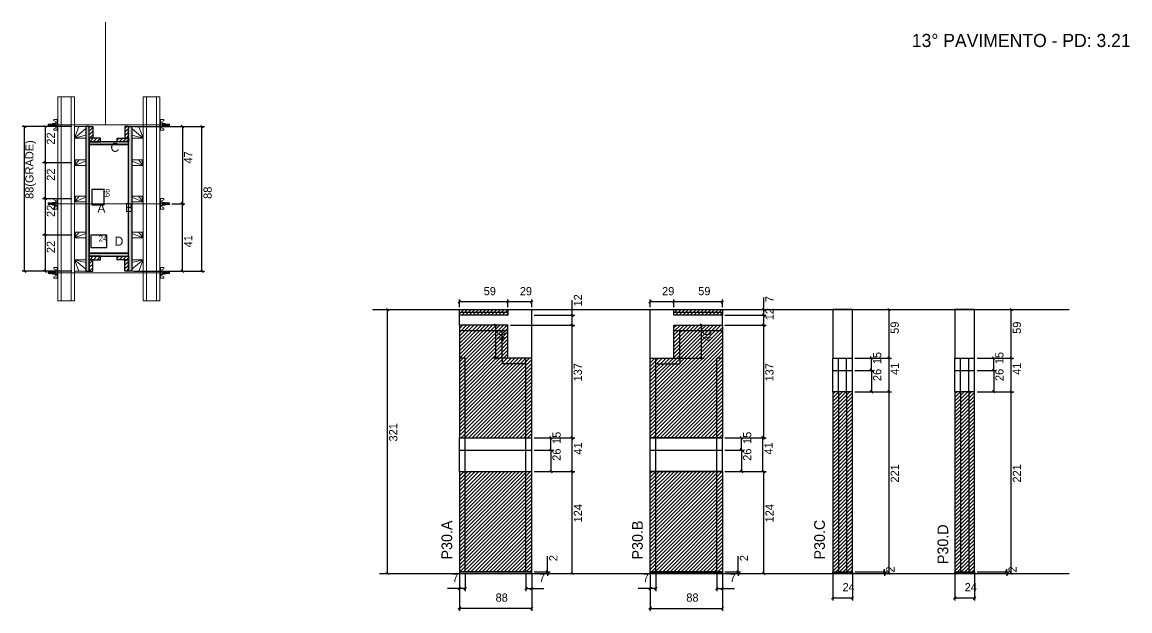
# Model space of a CAD drawing. Header units: metres. Extents: x 6083 to 7432, y 2954 to 3670.
import ezdxf

# ---------------------------------------------------------------- set-up
doc = ezdxf.new("R2010")
doc.units = ezdxf.units.M
for name, color, linetype in [('CHAPA', 7, 'Continuous'), ('COTA', 7, 'Continuous'), ('Hachura', 7, 'Continuous'), ('Madeira', 7, 'Continuous'), ('NIVEL 2° PAV.', 7, 'Continuous'), ('NOMENCLATURA', 7, 'Continuous'), ('Nível', 7, 'Continuous'), ('Painéis', 7, 'Continuous'), ('Perfil Metálico', 7, 'Continuous'), ('SARR_2.2x7', 7, 'Continuous'), ('SARRAFO', 7, 'Continuous'), ('Texto Seção', 7, 'Continuous'), ('TEXTO_GERAL', 7, 'Continuous')]:
    doc.layers.add(name, color=color, linetype=linetype)

msp = doc.modelspace()

# ---------------------------------------------------------------- hatches: boundary and pattern name
at = {"layer": 'COTA'}
h = msp.add_hatch(dxfattribs=at)
h.set_pattern_fill('AR-CONC')
h.paths.add_polyline_path([(7069.8, 3261.2), (7093.8, 3261.2), (7093.8, 3320.2), (7069.8, 3320.2), (7069.8, 3261.2)])
h = msp.add_hatch(dxfattribs=at)
h.set_pattern_fill('AR-CONC')
h.paths.add_polyline_path([(7218.6, 3261.2), (7242.6, 3261.2), (7242.6, 3320.2), (7218.6, 3320.2), (7218.6, 3261.2)])
at = {"layer": 'Hachura'}
h = msp.add_hatch(color=7, dxfattribs=at)
h.dxf.hatch_style = 1
h.paths.add_polyline_path([(6164.1, 3542.9), (6160.1, 3542.9), (6160.1, 3366.9), (6164.1, 3366.9), (6164.1, 3542.9)])
h = msp.add_hatch(dxfattribs=at)
h.set_pattern_fill('ANSI31')
h.paths.add_polyline_path([(6164.1, 3528.9), (6168.5, 3528.9), (6168.5, 3542.9), (6164.1, 3542.9), (6164.1, 3528.9)])
h = msp.add_hatch(dxfattribs=at)
h.set_pattern_fill('ANSI31')
h.paths.add_polyline_path([(6212.1, 3528.9), (6207.7, 3528.9), (6207.7, 3542.9), (6212.1, 3542.9), (6212.1, 3528.9)])
h = msp.add_hatch(color=7, dxfattribs=at)
h.dxf.hatch_style = 1
h.paths.add_polyline_path([(6212.1, 3542.9), (6216.1, 3542.9), (6216.1, 3366.9), (6212.1, 3366.9), (6212.1, 3542.9)])
h = msp.add_hatch(dxfattribs=at)
h.set_pattern_fill('ANSI31')
h.paths.add_polyline_path([(6164.1, 3524.5), (6164.1, 3528.9), (6178.1, 3528.9), (6178.1, 3524.5), (6164.1, 3524.5)])
h = msp.add_hatch(color=7, dxfattribs=at)
h.dxf.hatch_style = 1
h.paths.add_polyline_path([(6212.1, 3520.9), (6212.1, 3524.5), (6164.1, 3524.5), (6164.1, 3520.9), (6212.1, 3520.9)])
h = msp.add_hatch(color=7, dxfattribs=at)
h.dxf.hatch_style = 1
h.paths.add_polyline_path([(6212.1, 3520.9), (6212.1, 3524.5), (6164.1, 3524.5), (6164.1, 3520.9), (6212.1, 3520.9)])
h = msp.add_hatch(dxfattribs=at)
h.set_pattern_fill('ANSI31')
h.paths.add_polyline_path([(6212.1, 3524.5), (6212.1, 3528.9), (6198.1, 3528.9), (6198.1, 3524.5), (6212.1, 3524.5)])
h = msp.add_hatch(color=7, dxfattribs=at)
h.dxf.hatch_style = 1
h.paths.add_polyline_path([(6212.1, 3385.3), (6212.1, 3388.9), (6164.1, 3388.9), (6164.1, 3385.3), (6212.1, 3385.3)])
h = msp.add_hatch(color=7, dxfattribs=at)
h.dxf.hatch_style = 1
h.paths.add_polyline_path([(6212.1, 3385.3), (6212.1, 3388.9), (6164.1, 3388.9), (6164.1, 3385.3), (6212.1, 3385.3)])
h = msp.add_hatch(dxfattribs=at)
h.set_pattern_fill('ANSI31')
h.paths.add_polyline_path([(6164.1, 3380.9), (6164.1, 3385.3), (6178.1, 3385.3), (6178.1, 3380.9), (6164.1, 3380.9)])
h = msp.add_hatch(dxfattribs=at)
h.set_pattern_fill('ANSI31')
h.paths.add_polyline_path([(6164.1, 3380.9), (6168.5, 3380.9), (6168.5, 3366.9), (6164.1, 3366.9), (6164.1, 3380.9)])
h = msp.add_hatch(dxfattribs=at)
h.set_pattern_fill('ANSI31')
h.paths.add_polyline_path([(6212.1, 3380.9), (6212.1, 3385.3), (6198.1, 3385.3), (6198.1, 3380.9), (6212.1, 3380.9)])
h = msp.add_hatch(dxfattribs=at)
h.set_pattern_fill('ANSI31')
h.paths.add_polyline_path([(6212.1, 3380.9), (6207.7, 3380.9), (6207.7, 3366.9), (6212.1, 3366.9), (6212.1, 3380.9)])
h = msp.add_hatch(dxfattribs=at)
h.set_pattern_fill('ANSI31')
h.paths.add_polyline_path([(6703.2, 3123.2), (6615.2, 3123.2), (6615.2, 3001.2), (6703.2, 3001.2), (6703.2, 3123.2)])
h.paths.add_polyline_path([(6674.2, 3313.2), (6674.2, 3320.2), (6615.2, 3320.2), (6615.2, 3313.2), (6674.2, 3313.2)])
h.paths.add_polyline_path([(6703.2, 3261.2), (6674.2, 3261.2), (6674.2, 3301.2), (6615.2, 3301.2), (6615.2, 3261.2), (6615.2, 3261.2), (6615.2, 3164.2), (6703.2, 3164.2), (6703.2, 3261.2)])
h = msp.add_hatch(dxfattribs=at)
h.set_pattern_fill('ANSI31')
h.paths.add_polyline_path([(6847.5, 3123.2), (6935.5, 3123.2), (6935.5, 3001.2), (6847.5, 3001.2), (6847.5, 3123.2)])
h.paths.add_polyline_path([(6876.5, 3313.2), (6876.5, 3320.2), (6935.5, 3320.2), (6935.5, 3313.2), (6876.5, 3313.2)])
h.paths.add_polyline_path([(6847.5, 3261.2), (6876.5, 3261.2), (6876.5, 3301.2), (6935.5, 3301.2), (6935.5, 3261.2), (6935.5, 3261.2), (6935.5, 3164.2), (6847.5, 3164.2), (6847.5, 3261.2)])
h = msp.add_hatch(dxfattribs=at)
h.set_pattern_fill('ANSI31')
h.paths.add_polyline_path([(7093.8, 3220.2), (7069.8, 3220.2), (7069.8, 3001.2), (7093.8, 3001.2), (7093.8, 3220.2)])
h = msp.add_hatch(dxfattribs=at)
h.set_pattern_fill('ANSI31')
h.paths.add_polyline_path([(7242.6, 3220.2), (7218.6, 3220.2), (7218.6, 3001.2), (7242.6, 3001.2), (7242.6, 3220.2)])

# ---------------------------------------------------------------- linework, layer by layer
at = {"layer": 'CHAPA', "color": 1, "lineweight": 25}
for points in [[(6164.1, 3542.9), (6160.1, 3542.9), (6160.1, 3366.9), (6164.1, 3366.9)], [(6164.1, 3542.9), (6160.1, 3542.9), (6160.1, 3366.9), (6164.1, 3366.9)], [(6212.1, 3542.9), (6216.1, 3542.9), (6216.1, 3366.9), (6212.1, 3366.9)], [(6212.1, 3542.9), (6216.1, 3542.9), (6216.1, 3366.9), (6212.1, 3366.9)], [(6212.1, 3520.9), (6212.1, 3524.5), (6164.1, 3524.5), (6164.1, 3520.9)], [(6212.1, 3520.9), (6212.1, 3524.5), (6164.1, 3524.5), (6164.1, 3520.9)], [(6212.1, 3385.3), (6212.1, 3388.9), (6164.1, 3388.9), (6164.1, 3385.3)], [(6212.1, 3385.3), (6212.1, 3388.9), (6164.1, 3388.9), (6164.1, 3385.3)]]:
    msp.add_lwpolyline(points, close=True, dxfattribs=at)
at = {"layer": 'COTA', "color": 241, "lineweight": 25}
for p, q in [((6143.1, 3542.9), (6082.5, 3542.9)), ((6085.5, 3366.9), (6085.5, 3542.9)), ((6143.1, 3542.9), (6107.4, 3542.9)), ((6110.4, 3542.9), (6110.4, 3498.9)), ((6219.1, 3542.9), (6304.5, 3542.9)), ((6253.1, 3542.9), (6280.8, 3542.9)), ((6277.8, 3542.9), (6277.8, 3449)), ((6301.5, 3366.9), (6301.5, 3542.9)), ((6143.1, 3498.9), (6107.4, 3498.9)), ((6143.1, 3498.9), (6107.4, 3498.9)), ((6110.4, 3498.9), (6110.4, 3454.9)), ((6143.1, 3454.9), (6107.4, 3454.9)), ((6143.1, 3454.9), (6107.4, 3454.9)), ((6110.4, 3454.9), (6110.4, 3410.9)), ((6264.9, 3449), (6280.8, 3449)), ((6264.9, 3449), (6280.8, 3449)), ((6277.8, 3366.9), (6277.8, 3449)), ((6143.1, 3410.9), (6107.4, 3410.9)), ((6143.1, 3410.9), (6107.4, 3410.9)), ((6110.4, 3410.9), (6110.4, 3366.9)), ((6143.1, 3366.9), (6082.5, 3366.9)), ((6143.1, 3366.9), (6107.4, 3366.9)), ((6219.1, 3366.9), (6304.5, 3366.9)), ((6253.1, 3366.9), (6280.8, 3366.9)), ((6674.2, 3320.2), (6703.2, 3320.2)), ((6703.2, 3261.2), (6703.2, 3320.2)), ((6847.5, 3261.2), (6847.5, 3320.2)), ((6847.5, 3320.2), (6876.5, 3320.2)), ((6615.2, 3301.2), (6615.2, 3313.2)), ((6935.5, 3301.2), (6935.5, 3313.2))]:
    msp.add_line(p, q, dxfattribs=at)
at = {"layer": 'COTA', "color": 0, "lineweight": 25}
for p, q in [((6087, 3541.4), (6084, 3544.4)), ((6111.9, 3541.4), (6108.9, 3544.4)), ((6279.3, 3541.4), (6276.3, 3544.4)), ((6303, 3541.4), (6300, 3544.4)), ((6108.9, 3500.4), (6111.9, 3497.4)), ((6111.9, 3497.4), (6108.9, 3500.4)), ((6108.9, 3456.4), (6111.9, 3453.4)), ((6111.9, 3453.4), (6108.9, 3456.4)), ((6279.3, 3447.5), (6276.3, 3450.5)), ((6276.3, 3450.5), (6279.3, 3447.5)), ((6108.9, 3412.4), (6111.9, 3409.4)), ((6111.9, 3409.4), (6108.9, 3412.4)), ((6084, 3368.4), (6087, 3365.4)), ((6108.9, 3368.4), (6111.9, 3365.4)), ((6276.3, 3368.4), (6279.3, 3365.4)), ((6300, 3368.4), (6303, 3365.4)), ((6616.7, 3331), (6613.7, 3328)), ((6672.7, 3328), (6675.7, 3331)), ((6675.7, 3331), (6672.7, 3328)), ((6701.7, 3328), (6704.7, 3331)), ((6849, 3331), (6846, 3328)), ((6875, 3328), (6878, 3331)), ((6878, 3331), (6875, 3328)), ((6934, 3328), (6937, 3331)), ((6987.4, 3318.7), (6984.4, 3321.7)), ((7140, 3318.7), (7137, 3321.7)), ((7288.8, 3318.7), (7285.8, 3321.7)), ((6754.1, 3311.7), (6751.1, 3314.7)), ((6987.4, 3311.7), (6984.4, 3314.7)), ((6984.4, 3314.7), (6987.4, 3311.7)), ((6660.8, 3299.7), (6657.8, 3302.7)), ((6754.1, 3299.7), (6751.1, 3302.7)), ((6751.1, 3302.7), (6754.1, 3299.7)), ((6911.6, 3299.7), (6908.6, 3302.7)), ((6987.4, 3299.7), (6984.4, 3302.7)), ((6984.4, 3302.7), (6987.4, 3299.7)), ((6657.8, 3262.7), (6660.8, 3259.7)), ((6908.6, 3262.7), (6911.6, 3259.7)), ((7137, 3262.7), (7140, 3259.7)), ((7285.8, 3262.7), (7288.8, 3259.7)), ((7140, 3218.7), (7137, 3221.7)), ((7288.8, 3218.7), (7285.8, 3221.7)), ((6751.1, 3165.7), (6754.1, 3162.7)), ((6984.4, 3165.7), (6987.4, 3162.7)), ((6754.1, 3121.7), (6751.1, 3124.7)), ((6987.4, 3121.7), (6984.4, 3124.7)), ((6721, 3002.7), (6724, 2999.7)), ((6724, 2997.7), (6721, 3000.7)), ((6751.1, 3000.7), (6754.1, 2997.7)), ((6953.2, 3002.7), (6956.2, 2999.7)), ((6956.2, 2997.7), (6953.2, 3000.7)), ((6984.4, 3000.7), (6987.4, 2997.7)), ((7131.6, 3002.7), (7134.6, 2999.7)), ((7134.6, 2997.7), (7131.6, 3000.7)), ((7137, 3000.7), (7140, 2997.7)), ((7280.4, 3002.7), (7283.4, 2999.7)), ((7283.4, 2997.7), (7280.4, 3000.7)), ((7285.8, 3000.7), (7288.8, 2997.7)), ((6616.7, 2982.2), (6613.7, 2979.2)), ((6620.7, 2979.2), (6623.7, 2982.2)), ((6697.7, 2982.2), (6694.7, 2979.2)), ((6701.7, 2979.2), (6704.7, 2982.2)), ((6849, 2982.2), (6846, 2979.2)), ((6853, 2979.2), (6856, 2982.2)), ((6930, 2982.2), (6927, 2979.2)), ((6934, 2979.2), (6937, 2982.2)), ((7071.3, 2970.8), (7068.3, 2967.8)), ((7092.3, 2967.8), (7095.3, 2970.8)), ((7220.1, 2970.8), (7217.1, 2967.8)), ((7241.1, 2967.8), (7244.1, 2970.8)), ((6616.7, 2958.1), (6613.7, 2955.1)), ((6701.7, 2955.1), (6704.7, 2958.1)), ((6849, 2958.1), (6846, 2955.1)), ((6934, 2955.1), (6937, 2958.1))]:
    msp.add_line(p, q, dxfattribs=at)
at = {"layer": 'COTA', "color": 180, "lineweight": 25}
for p, q in [((6182.5, 3466.5), (6167.5, 3466.5)), ((6167.5, 3466.5), (6167.5, 3447.5)), ((6182.5, 3447.5), (6182.5, 3466.5)), ((6167.5, 3447.5), (6182.5, 3447.5)), ((6185.6, 3410.9), (6166, 3410.9)), ((6166, 3410.9), (6166, 3395.9)), ((6185.6, 3395.9), (6185.6, 3410.9)), ((6166, 3395.9), (6185.6, 3395.9))]:
    msp.add_line(p, q, dxfattribs=at)
at = {"layer": 'COTA', "color": 4, "lineweight": 25}
for p, q in [((6985.9, 3320.2), (6985.9, 3335)), ((6615.2, 3323.2), (6615.2, 3332.5)), ((6674.2, 3329.5), (6615.2, 3329.5)), ((6674.2, 3323.2), (6674.2, 3332.5)), ((6674.2, 3323.2), (6674.2, 3332.5)), ((6703.2, 3329.5), (6674.2, 3329.5)), ((6703.2, 3323.2), (6703.2, 3332.5)), ((6752.6, 3313.2), (6752.6, 3331.5)), ((6847.5, 3323.2), (6847.5, 3332.5)), ((6876.5, 3329.5), (6847.5, 3329.5)), ((6876.5, 3323.2), (6876.5, 3332.5)), ((6876.5, 3323.2), (6876.5, 3332.5)), ((6935.5, 3329.5), (6876.5, 3329.5)), ((6935.5, 3323.2), (6935.5, 3332.5)), ((6938.5, 3320.2), (6988.9, 3320.2)), ((6985.9, 3313.2), (6985.9, 3320.2)), ((7096.8, 3320.2), (7141.5, 3320.2)), ((7138.5, 3261.2), (7138.5, 3320.2)), ((7245.6, 3320.2), (7290.3, 3320.2)), ((7287.3, 3261.2), (7287.3, 3320.2)), ((6706.2, 3313.2), (6755.6, 3313.2)), ((6752.6, 3301.2), (6752.6, 3313.2)), ((6938.5, 3313.2), (6988.9, 3313.2)), ((6938.5, 3313.2), (6988.9, 3313.2)), ((6985.9, 3301.2), (6985.9, 3313.2)), ((6671.2, 3301.2), (6656.3, 3301.2)), ((6659.3, 3261.2), (6659.3, 3301.2)), ((6677.2, 3301.2), (6755.6, 3301.2)), ((6677.2, 3301.2), (6755.6, 3301.2)), ((6752.6, 3164.2), (6752.6, 3301.2)), ((6879.5, 3301.2), (6913.1, 3301.2)), ((6910.1, 3261.2), (6910.1, 3301.2)), ((6938.5, 3301.2), (6988.9, 3301.2)), ((6938.5, 3301.2), (6988.9, 3301.2)), ((6985.9, 3164.2), (6985.9, 3301.2)), ((6671.2, 3261.2), (6656.3, 3261.2)), ((6879.5, 3261.2), (6913.1, 3261.2)), ((7096.8, 3261.2), (7141.5, 3261.2)), ((7245.6, 3261.2), (7290.3, 3261.2)), ((7096.8, 3220.2), (7141.5, 3220.2)), ((7138.5, 2999.2), (7138.5, 3220.2)), ((7245.6, 3220.2), (7290.3, 3220.2)), ((7287.3, 2999.2), (7287.3, 3220.2)), ((6706.2, 3164.2), (6755.6, 3164.2)), ((6938.5, 3164.2), (6988.9, 3164.2)), ((6706.2, 3123.2), (6755.6, 3123.2)), ((6752.6, 2999.2), (6752.6, 3123.2)), ((6938.5, 3123.2), (6988.9, 3123.2)), ((6985.9, 2999.2), (6985.9, 3123.2)), ((6722.5, 3001.2), (6722.5, 3020)), ((6954.7, 3001.2), (6954.7, 3020)), ((6615.2, 2998.2), (6615.2, 2953.6)), ((6615.2, 2996.2), (6615.2, 2977.7)), ((6622.2, 2998.2), (6622.2, 2977.7)), ((6696.2, 2998.2), (6696.2, 2977.7)), ((6703.2, 2998.2), (6703.2, 2953.6)), ((6703.2, 2996.2), (6703.2, 2977.7)), ((6706.2, 3001.2), (6725.5, 3001.2)), ((6706.2, 2999.2), (6725.5, 2999.2)), ((6706.2, 2999.2), (6755.6, 2999.2)), ((6722.5, 2999.2), (6722.5, 3001.2)), ((6722.5, 2999.2), (6722.5, 2996.2)), ((6847.5, 2998.2), (6847.5, 2953.6)), ((6847.5, 2996.2), (6847.5, 2977.7)), ((6854.5, 2998.2), (6854.5, 2977.7)), ((6928.5, 2998.2), (6928.5, 2977.7)), ((6935.5, 2998.2), (6935.5, 2953.6)), ((6935.5, 2996.2), (6935.5, 2977.7)), ((6938.5, 3001.2), (6957.7, 3001.2)), ((6938.5, 2999.2), (6957.7, 2999.2)), ((6938.5, 2999.2), (6988.9, 2999.2)), ((6954.7, 2999.2), (6954.7, 3001.2)), ((6954.7, 2999.2), (6954.7, 2996.2)), ((7069.8, 2998.2), (7069.8, 2966.3)), ((7093.8, 2998.2), (7093.8, 2966.3)), ((7096.8, 3001.2), (7136.1, 3001.2)), ((7096.8, 2999.2), (7136.1, 2999.2)), ((7096.8, 2999.2), (7141.5, 2999.2)), ((7133.1, 3001.2), (7133.1, 3004.2)), ((7133.1, 2999.2), (7133.1, 3001.2)), ((7133.1, 2999.2), (7133.1, 2996.2)), ((7218.6, 2998.2), (7218.6, 2966.3)), ((7242.6, 2998.2), (7242.6, 2966.3)), ((7245.6, 3001.2), (7284.9, 3001.2)), ((7245.6, 2999.2), (7284.9, 2999.2)), ((7245.6, 2999.2), (7290.3, 2999.2)), ((7281.9, 3001.2), (7281.9, 3004.2)), ((7281.9, 2999.2), (7281.9, 3001.2)), ((7281.9, 2999.2), (7281.9, 2996.2)), ((6615.2, 2980.7), (6600.5, 2980.7)), ((6622.2, 2980.7), (6615.2, 2980.7)), ((6696.2, 2980.7), (6703.2, 2980.7)), ((6703.2, 2980.7), (6718, 2980.7)), ((6847.5, 2980.7), (6832.7, 2980.7)), ((6854.5, 2980.7), (6847.5, 2980.7)), ((6928.5, 2980.7), (6935.5, 2980.7)), ((6935.5, 2980.7), (6950.2, 2980.7)), ((7069.8, 2969.3), (7093.8, 2969.3)), ((7218.6, 2969.3), (7242.6, 2969.3)), ((6703.2, 2956.6), (6615.2, 2956.6)), ((6847.5, 2956.6), (6935.5, 2956.6))]:
    msp.add_line(p, q, dxfattribs=at)
at = {"layer": 'COTA', "color": 241, "lineweight": 25}
for points in [[(7093.8, 3261.2), (7093.8, 3320.2), (7069.8, 3320.2), (7069.8, 3261.2)], [(7242.6, 3261.2), (7242.6, 3320.2), (7218.6, 3320.2), (7218.6, 3261.2)]]:
    msp.add_lwpolyline(points, dxfattribs=at)
at = {"layer": 'Hachura', "color": 0, "lineweight": 9}
for p, q in [((6126.1, 3551.4), (6120.9, 3551.4)), ((6120.9, 3551.4), (6120.9, 3549.7)), ((6120.9, 3549.7), (6123.1, 3549.1)), ((6123.4, 3548.8), (6123.4, 3546.9)), ((6125.1, 3551.2), (6126.1, 3551.2)), ((6125.1, 3551), (6126.1, 3551)), ((6125.1, 3550.7), (6126.1, 3550.7)), ((6125.1, 3550.2), (6126.1, 3550.2)), ((6125.1, 3549.4), (6126.1, 3549.4)), ((6125.2, 3551.4), (6125.2, 3538.5)), ((6125.2, 3551.4), (6125.2, 3546.2)), ((6126.1, 3538.5), (6126.1, 3551.4)), ((6250.1, 3538.5), (6250.1, 3551.4)), ((6250.1, 3551.4), (6255.2, 3551.4)), ((6251, 3551.2), (6250.1, 3551.2)), ((6251, 3551), (6250.1, 3551)), ((6251, 3550.7), (6250.1, 3550.7)), ((6251, 3550.2), (6250.1, 3550.2)), ((6251, 3549.4), (6250.1, 3549.4)), ((6251, 3551.4), (6251, 3538.5)), ((6251, 3551.4), (6251, 3546.2)), ((6252.8, 3548.8), (6252.8, 3546.9)), ((6255.2, 3549.7), (6253, 3549.1)), ((6255.2, 3551.4), (6255.2, 3549.7)), ((6114.6, 3546), (6114.3, 3545.6)), ((6114.3, 3545.6), (6114.3, 3544.4)), ((6114.6, 3544), (6114.3, 3544.4)), ((6114.9, 3546), (6114.6, 3546)), ((6114.6, 3544), (6114.6, 3546)), ((6115.2, 3544), (6114.6, 3545.3)), ((6115.2, 3543.9), (6114.6, 3545.1)), ((6114.6, 3544.5), (6114.9, 3543.9)), ((6114.6, 3544.3), (6114.7, 3544)), ((6114.9, 3546), (6115.9, 3544)), ((6114.9, 3546), (6115.9, 3544)), ((6115, 3546), (6116.1, 3543.9)), ((6116.3, 3543.9), (6115.2, 3546.1)), ((6115.2, 3544), (6115.9, 3544)), ((6116.1, 3546), (6115.4, 3546)), ((6116.4, 3544), (6115.4, 3546)), ((6116.1, 3546), (6117, 3544)), ((6116.2, 3546), (6117.2, 3543.9)), ((6117.5, 3543.9), (6116.4, 3546.1)), ((6117, 3544), (6116.4, 3544)), ((6117.2, 3546), (6116.6, 3546)), ((6117.6, 3544), (6116.6, 3546)), ((6116.8, 3546), (6116.6, 3546)), ((6117.2, 3546), (6118.2, 3544)), ((6117.3, 3546), (6118.4, 3543.9)), ((6118.6, 3543.9), (6117.6, 3546.1)), ((6117.8, 3544), (6117.6, 3544)), ((6118.4, 3546), (6117.7, 3546)), ((6118.7, 3544), (6117.7, 3546)), ((6117.8, 3544), (6118.2, 3544)), ((6118.4, 3546), (6119.4, 3544)), ((6119.4, 3544.8), (6118.7, 3546.1)), ((6118.7, 3544), (6119.4, 3544)), ((6119.4, 3545.1), (6118.9, 3546)), ((6119.4, 3546), (6118.9, 3546)), ((6119.4, 3543.3), (6119.4, 3546.6)), ((6119.4, 3543.3), (6119.4, 3546.6)), ((6119.4, 3546.6), (6122.6, 3546.6)), ((6119.4, 3545.6), (6122.6, 3545.6)), ((6119.4, 3544), (6122.6, 3544)), ((6122.6, 3543.3), (6119.4, 3543.3)), ((6120.9, 3540.2), (6123.1, 3540.7)), ((6120.9, 3538.5), (6120.9, 3540.2)), ((6125.2, 3538.5), (6120.9, 3538.5)), ((6122.6, 3546.9), (6122.6, 3543)), ((6125.2, 3546.9), (6122.6, 3546.9)), ((6122.6, 3543), (6122.6, 3543.3)), ((6122.6, 3543), (6122.6, 3543.3)), ((6122.6, 3543), (6125.2, 3543)), ((6125.2, 3545.2), (6123.2, 3545.2)), ((6123.2, 3544.7), (6125.2, 3544.7)), ((6123.4, 3541.1), (6123.4, 3543)), ((6125.1, 3548), (6126.1, 3548)), ((6125.1, 3541.9), (6126.1, 3541.9)), ((6125.1, 3540.5), (6126.1, 3540.5)), ((6125.1, 3539.6), (6126.1, 3539.6)), ((6125.1, 3539.2), (6126.1, 3539.2)), ((6125.1, 3538.8), (6126.1, 3538.8)), ((6125.1, 3538.6), (6126.1, 3538.6)), ((6125.2, 3544.9), (6125.2, 3546.9)), ((6125.2, 3546.2), (6125.2, 3545.6)), ((6125.2, 3544.9), (6126.1, 3544.9)), ((6125.2, 3538.5), (6126.1, 3538.5)), ((6125.5, 3545.9), (6125.3, 3545.9)), ((6125.3, 3544), (6125.7, 3544)), ((6125.9, 3545.9), (6125.5, 3545.9)), ((6126.1, 3539.4), (6126.1, 3547.3)), ((6251, 3548), (6250.1, 3548)), ((6250.1, 3539.4), (6250.1, 3547.3)), ((6251, 3544.9), (6250.1, 3544.9)), ((6251, 3541.9), (6250.1, 3541.9)), ((6251, 3540.5), (6250.1, 3540.5)), ((6251, 3539.6), (6250.1, 3539.6)), ((6251, 3539.2), (6250.1, 3539.2)), ((6251, 3538.8), (6250.1, 3538.8)), ((6251, 3538.6), (6250.1, 3538.6)), ((6251, 3538.5), (6250.1, 3538.5)), ((6250.2, 3545.9), (6250.7, 3545.9)), ((6250.8, 3544), (6250.4, 3544)), ((6250.7, 3545.9), (6250.9, 3545.9)), ((6251, 3544.9), (6251, 3546.9)), ((6251, 3546.9), (6253.6, 3546.9)), ((6251, 3546.2), (6251, 3545.6)), ((6251, 3545.2), (6253, 3545.2)), ((6253, 3544.7), (6251, 3544.7)), ((6253.6, 3543), (6251, 3543)), ((6251, 3538.5), (6255.2, 3538.5)), ((6252.8, 3541.1), (6252.8, 3543)), ((6255.2, 3540.2), (6253, 3540.7)), ((6253.6, 3546.9), (6253.6, 3543)), ((6256.8, 3546.6), (6253.6, 3546.6)), ((6256.8, 3545.6), (6253.6, 3545.6)), ((6256.8, 3544), (6253.6, 3544)), ((6253.6, 3543.3), (6256.8, 3543.3)), ((6253.6, 3543), (6253.6, 3543.3)), ((6253.6, 3543), (6253.6, 3543.3)), ((6255.2, 3538.5), (6255.2, 3540.2)), ((6256.7, 3543.3), (6256.7, 3546.6)), ((6256.8, 3543.3), (6256.8, 3546.6)), ((6256.8, 3544.8), (6257.4, 3546.1)), ((6257.7, 3546), (6256.8, 3544)), ((6256.8, 3545.1), (6257.2, 3546)), ((6256.8, 3546), (6257.2, 3546)), ((6257.4, 3544), (6256.8, 3544)), ((6257.4, 3544), (6258.4, 3546)), ((6257.5, 3543.9), (6258.6, 3546.1)), ((6257.7, 3546), (6258.4, 3546)), ((6258.8, 3546), (6257.7, 3543.9)), ((6258.9, 3546), (6257.9, 3544)), ((6258.4, 3544), (6257.9, 3544)), ((6258.4, 3544), (6258.6, 3544)), ((6258.6, 3544), (6259.5, 3546)), ((6258.7, 3543.9), (6259.7, 3546.1)), ((6258.9, 3546), (6259.5, 3546)), ((6260, 3546), (6258.9, 3543.9)), ((6260.1, 3546), (6259.1, 3544)), ((6259.1, 3544), (6259.7, 3544)), ((6259.3, 3546), (6259.5, 3546)), ((6259.7, 3544), (6260.7, 3546)), ((6259.8, 3543.9), (6260.9, 3546.1)), ((6260.1, 3546), (6260.7, 3546)), ((6261.1, 3546), (6260.1, 3543.9)), ((6261.2, 3546), (6260.3, 3544)), ((6261.2, 3546), (6260.3, 3544)), ((6260.9, 3544), (6260.3, 3544)), ((6260.9, 3544), (6261.5, 3545.3)), ((6261, 3543.9), (6261.5, 3545.1)), ((6261.2, 3546), (6261.5, 3546)), ((6261.5, 3544.5), (6261.2, 3543.9)), ((6261.5, 3544.3), (6261.4, 3544)), ((6261.5, 3546), (6261.9, 3545.6)), ((6261.5, 3544), (6261.5, 3546)), ((6261.5, 3544), (6261.9, 3544.4)), ((6261.9, 3545.6), (6261.9, 3544.4)), ((6126.1, 3455.4), (6120.9, 3455.4)), ((6120.9, 3455.4), (6120.9, 3453.7)), ((6125.1, 3455.2), (6126.1, 3455.2)), ((6125.1, 3455), (6126.1, 3455)), ((6125.1, 3454.7), (6126.1, 3454.7)), ((6125.1, 3454.2), (6126.1, 3454.2)), ((6125.2, 3455.4), (6125.2, 3442.5)), ((6125.2, 3455.4), (6125.2, 3450.2)), ((6126.1, 3442.5), (6126.1, 3455.4)), ((6250.1, 3442.5), (6250.1, 3455.4)), ((6250.1, 3455.4), (6255.2, 3455.4)), ((6251, 3455.2), (6250.1, 3455.2)), ((6251, 3455), (6250.1, 3455)), ((6251, 3454.7), (6250.1, 3454.7)), ((6251, 3454.2), (6250.1, 3454.2)), ((6251, 3455.4), (6251, 3442.5)), ((6251, 3455.4), (6251, 3450.2)), ((6255.2, 3455.4), (6255.2, 3453.7)), ((6114.6, 3450), (6114.3, 3449.6)), ((6114.3, 3449.6), (6114.3, 3448.4)), ((6114.6, 3448), (6114.3, 3448.4)), ((6114.9, 3450), (6114.6, 3450)), ((6114.6, 3448), (6114.6, 3450)), ((6115.2, 3448), (6114.6, 3449.3)), ((6115.2, 3447.9), (6114.6, 3449.1)), ((6114.6, 3448.5), (6114.9, 3447.9)), ((6114.6, 3448.3), (6114.7, 3448)), ((6114.9, 3450), (6115.9, 3448)), ((6114.9, 3450), (6115.9, 3448)), ((6115, 3450), (6116.1, 3447.9)), ((6116.3, 3447.9), (6115.2, 3450.1)), ((6115.2, 3448), (6115.9, 3448)), ((6116.1, 3450), (6115.4, 3450)), ((6116.4, 3448), (6115.4, 3450)), ((6116.1, 3450), (6117, 3448)), ((6116.2, 3450), (6117.2, 3447.9)), ((6117.5, 3447.9), (6116.4, 3450.1)), ((6117, 3448), (6116.4, 3448)), ((6117.2, 3450), (6116.6, 3450)), ((6117.6, 3448), (6116.6, 3450)), ((6116.8, 3450), (6116.6, 3450)), ((6117.2, 3450), (6118.2, 3448)), ((6117.3, 3450), (6118.4, 3447.9)), ((6118.6, 3447.9), (6117.6, 3450.1)), ((6117.8, 3448), (6117.6, 3448)), ((6118.4, 3450), (6117.7, 3450)), ((6118.7, 3448), (6117.7, 3450)), ((6117.8, 3448), (6118.2, 3448)), ((6118.4, 3450), (6119.4, 3448)), ((6119.4, 3448.8), (6118.7, 3450.1)), ((6118.7, 3448), (6119.4, 3448)), ((6119.4, 3449.1), (6118.9, 3450)), ((6119.4, 3450), (6118.9, 3450)), ((6119.4, 3447.3), (6119.4, 3450.6)), ((6119.4, 3447.3), (6119.4, 3450.6)), ((6119.4, 3450.6), (6122.6, 3450.6)), ((6119.4, 3449.6), (6122.6, 3449.6)), ((6119.4, 3448), (6122.6, 3448)), ((6122.6, 3447.3), (6119.4, 3447.3)), ((6120.9, 3453.7), (6123.1, 3453.1)), ((6120.9, 3444.2), (6123.1, 3444.7)), ((6120.9, 3442.5), (6120.9, 3444.2)), ((6125.2, 3442.5), (6120.9, 3442.5)), ((6122.6, 3450.9), (6122.6, 3447)), ((6125.2, 3450.9), (6122.6, 3450.9)), ((6122.6, 3447), (6122.6, 3447.3)), ((6122.6, 3447), (6122.6, 3447.3)), ((6122.6, 3447), (6125.2, 3447)), ((6125.2, 3449.2), (6123.2, 3449.2)), ((6123.2, 3448.7), (6125.2, 3448.7)), ((6123.4, 3452.8), (6123.4, 3450.9)), ((6123.4, 3445.1), (6123.4, 3447)), ((6125.1, 3453.4), (6126.1, 3453.4)), ((6125.1, 3452), (6126.1, 3452)), ((6125.1, 3445.9), (6126.1, 3445.9)), ((6125.1, 3444.5), (6126.1, 3444.5)), ((6125.1, 3443.6), (6126.1, 3443.6)), ((6125.1, 3443.2), (6126.1, 3443.2)), ((6125.1, 3442.8), (6126.1, 3442.8)), ((6125.1, 3442.6), (6126.1, 3442.6)), ((6125.2, 3448.9), (6125.2, 3450.9)), ((6125.2, 3450.2), (6125.2, 3449.6)), ((6125.2, 3448.9), (6126.1, 3448.9)), ((6125.2, 3442.5), (6126.1, 3442.5)), ((6125.5, 3449.9), (6125.3, 3449.9)), ((6125.3, 3448), (6125.7, 3448)), ((6125.9, 3449.9), (6125.5, 3449.9)), ((6126.1, 3443.4), (6126.1, 3451.3)), ((6251, 3453.4), (6250.1, 3453.4)), ((6251, 3452), (6250.1, 3452)), ((6250.1, 3443.4), (6250.1, 3451.3)), ((6251, 3448.9), (6250.1, 3448.9)), ((6251, 3445.9), (6250.1, 3445.9)), ((6251, 3444.5), (6250.1, 3444.5)), ((6251, 3443.6), (6250.1, 3443.6)), ((6251, 3443.2), (6250.1, 3443.2)), ((6251, 3442.8), (6250.1, 3442.8)), ((6251, 3442.6), (6250.1, 3442.6)), ((6251, 3442.5), (6250.1, 3442.5)), ((6250.2, 3449.9), (6250.7, 3449.9)), ((6250.8, 3448), (6250.4, 3448)), ((6250.7, 3449.9), (6250.9, 3449.9)), ((6251, 3448.9), (6251, 3450.9)), ((6251, 3450.9), (6253.6, 3450.9)), ((6251, 3450.2), (6251, 3449.6)), ((6251, 3449.2), (6253, 3449.2)), ((6253, 3448.7), (6251, 3448.7)), ((6253.6, 3447), (6251, 3447)), ((6251, 3442.5), (6255.2, 3442.5)), ((6252.8, 3452.8), (6252.8, 3450.9)), ((6252.8, 3445.1), (6252.8, 3447)), ((6255.2, 3453.7), (6253, 3453.1)), ((6255.2, 3444.2), (6253, 3444.7)), ((6253.6, 3450.9), (6253.6, 3447)), ((6256.8, 3450.6), (6253.6, 3450.6)), ((6256.8, 3449.6), (6253.6, 3449.6)), ((6256.8, 3448), (6253.6, 3448)), ((6253.6, 3447.3), (6256.8, 3447.3)), ((6253.6, 3447), (6253.6, 3447.3)), ((6253.6, 3447), (6253.6, 3447.3)), ((6255.2, 3442.5), (6255.2, 3444.2)), ((6256.7, 3447.3), (6256.7, 3450.6)), ((6256.8, 3447.3), (6256.8, 3450.6)), ((6256.8, 3448.8), (6257.4, 3450.1)), ((6257.7, 3450), (6256.8, 3448)), ((6256.8, 3449.1), (6257.2, 3450)), ((6256.8, 3450), (6257.2, 3450)), ((6257.4, 3448), (6256.8, 3448)), ((6257.4, 3448), (6258.4, 3450)), ((6257.5, 3447.9), (6258.6, 3450.1)), ((6257.7, 3450), (6258.4, 3450)), ((6258.8, 3450), (6257.7, 3447.9)), ((6258.9, 3450), (6257.9, 3448)), ((6258.4, 3448), (6257.9, 3448)), ((6258.4, 3448), (6258.6, 3448)), ((6258.6, 3448), (6259.5, 3450)), ((6258.7, 3447.9), (6259.7, 3450.1)), ((6258.9, 3450), (6259.5, 3450)), ((6260, 3450), (6258.9, 3447.9)), ((6260.1, 3450), (6259.1, 3448)), ((6259.1, 3448), (6259.7, 3448)), ((6259.3, 3450), (6259.5, 3450)), ((6259.7, 3448), (6260.7, 3450)), ((6259.8, 3447.9), (6260.9, 3450.1)), ((6260.1, 3450), (6260.7, 3450)), ((6261.1, 3450), (6260.1, 3447.9)), ((6261.2, 3450), (6260.3, 3448)), ((6261.2, 3450), (6260.3, 3448)), ((6260.9, 3448), (6260.3, 3448)), ((6260.9, 3448), (6261.5, 3449.3)), ((6261, 3447.9), (6261.5, 3449.1)), ((6261.2, 3450), (6261.5, 3450)), ((6261.5, 3448.5), (6261.2, 3447.9)), ((6261.5, 3448.3), (6261.4, 3448)), ((6261.5, 3450), (6261.9, 3449.6)), ((6261.5, 3448), (6261.5, 3450)), ((6261.5, 3448), (6261.9, 3448.4)), ((6261.9, 3449.6), (6261.9, 3448.4)), ((6114.6, 3365.8), (6114.3, 3365.5)), ((6114.3, 3364.2), (6114.3, 3365.5)), ((6114.6, 3363.9), (6114.3, 3364.2)), ((6114.6, 3365.3), (6114.9, 3366)), ((6115.2, 3365.9), (6114.6, 3364.8)), ((6114.6, 3365.6), (6114.7, 3365.8)), ((6115.2, 3365.8), (6114.6, 3364.5)), ((6114.6, 3365.8), (6114.6, 3363.9)), ((6114.9, 3363.9), (6114.6, 3363.9)), ((6114.9, 3363.9), (6115.9, 3365.8)), ((6114.9, 3363.9), (6115.9, 3365.8)), ((6115, 3363.8), (6116.1, 3366)), ((6116.3, 3365.9), (6115.2, 3363.8)), ((6115.2, 3365.8), (6115.9, 3365.8)), ((6116.4, 3365.8), (6115.4, 3363.9)), ((6116.1, 3363.9), (6115.4, 3363.9)), ((6116.1, 3363.9), (6117, 3365.8)), ((6116.2, 3363.8), (6117.2, 3366)), ((6117.5, 3365.9), (6116.4, 3363.8)), ((6117, 3365.8), (6116.4, 3365.8)), ((6117.6, 3365.8), (6116.6, 3363.9)), ((6117.2, 3363.9), (6116.6, 3363.9)), ((6116.8, 3363.9), (6116.6, 3363.9)), ((6117.2, 3363.9), (6118.2, 3365.8)), ((6117.3, 3363.8), (6118.4, 3366)), ((6118.6, 3365.9), (6117.6, 3363.8)), ((6117.8, 3365.8), (6117.6, 3365.8)), ((6118.7, 3365.8), (6117.7, 3363.9)), ((6118.4, 3363.9), (6117.7, 3363.9)), ((6117.8, 3365.8), (6118.2, 3365.8)), ((6118.4, 3363.9), (6119.4, 3365.8)), ((6118.7, 3365.8), (6119.4, 3365.8)), ((6119.4, 3365.1), (6118.7, 3363.8)), ((6119.4, 3364.8), (6118.9, 3363.9)), ((6119.4, 3363.9), (6118.9, 3363.9)), ((6119.4, 3366.6), (6119.4, 3363.3)), ((6119.4, 3366.6), (6119.4, 3363.3)), ((6122.6, 3366.6), (6119.4, 3366.6)), ((6119.4, 3365.8), (6122.6, 3365.8)), ((6119.4, 3364.3), (6122.6, 3364.3)), ((6119.4, 3363.3), (6122.6, 3363.3)), ((6125.2, 3371.4), (6120.9, 3371.4)), ((6120.9, 3371.4), (6120.9, 3369.7)), ((6120.9, 3369.7), (6123.1, 3369.1)), ((6120.9, 3360.2), (6123.1, 3360.7)), ((6120.9, 3358.5), (6120.9, 3360.2)), ((6122.6, 3363), (6122.6, 3366.9)), ((6122.6, 3366.9), (6125.2, 3366.9)), ((6122.6, 3366.9), (6122.6, 3366.6)), ((6122.6, 3366.9), (6122.6, 3366.6)), ((6125.2, 3363), (6122.6, 3363)), ((6123.2, 3365.1), (6125.2, 3365.1)), ((6125.2, 3364.6), (6123.2, 3364.6)), ((6123.4, 3368.8), (6123.4, 3366.9)), ((6123.4, 3361.1), (6123.4, 3363)), ((6125.1, 3371.2), (6126.1, 3371.2)), ((6125.1, 3371), (6126.1, 3371)), ((6125.1, 3370.7), (6126.1, 3370.7)), ((6125.1, 3370.2), (6126.1, 3370.2)), ((6125.1, 3369.4), (6126.1, 3369.4)), ((6125.1, 3368), (6126.1, 3368)), ((6125.1, 3361.9), (6126.1, 3361.9)), ((6125.1, 3360.5), (6126.1, 3360.5)), ((6125.2, 3358.5), (6125.2, 3371.4)), ((6125.2, 3371.4), (6126.1, 3371.4)), ((6125.2, 3364.9), (6125.2, 3363)), ((6125.2, 3364.9), (6126.1, 3364.9)), ((6125.2, 3363.6), (6125.2, 3364.3)), ((6125.2, 3358.5), (6125.2, 3363.6)), ((6125.3, 3365.9), (6125.7, 3365.9)), ((6125.5, 3364), (6125.3, 3364)), ((6125.9, 3364), (6125.5, 3364)), ((6126.1, 3371.4), (6126.1, 3358.5)), ((6126.1, 3370.4), (6126.1, 3362.6)), ((6250.1, 3371.4), (6250.1, 3358.5)), ((6251, 3371.4), (6250.1, 3371.4)), ((6251, 3371.2), (6250.1, 3371.2)), ((6251, 3371), (6250.1, 3371)), ((6251, 3370.7), (6250.1, 3370.7)), ((6250.1, 3370.4), (6250.1, 3362.6)), ((6251, 3370.2), (6250.1, 3370.2)), ((6251, 3369.4), (6250.1, 3369.4)), ((6251, 3368), (6250.1, 3368)), ((6251, 3364.9), (6250.1, 3364.9)), ((6251, 3361.9), (6250.1, 3361.9)), ((6251, 3360.5), (6250.1, 3360.5)), ((6250.2, 3364), (6250.7, 3364)), ((6250.8, 3365.9), (6250.4, 3365.9)), ((6250.7, 3364), (6250.9, 3364)), ((6251, 3358.5), (6251, 3371.4)), ((6251, 3371.4), (6255.2, 3371.4)), ((6253.6, 3366.9), (6251, 3366.9)), ((6253, 3365.1), (6251, 3365.1)), ((6251, 3364.9), (6251, 3363)), ((6251, 3364.6), (6253, 3364.6)), ((6251, 3363.6), (6251, 3364.3)), ((6251, 3358.5), (6251, 3363.6)), ((6251, 3363), (6253.6, 3363)), ((6252.8, 3368.8), (6252.8, 3366.9)), ((6252.8, 3361.1), (6252.8, 3363)), ((6255.2, 3369.7), (6253, 3369.1)), ((6255.2, 3360.2), (6253, 3360.7)), ((6253.6, 3363), (6253.6, 3366.9)), ((6253.6, 3366.9), (6253.6, 3366.6)), ((6253.6, 3366.9), (6253.6, 3366.6)), ((6253.6, 3366.6), (6256.8, 3366.6)), ((6256.8, 3365.8), (6253.6, 3365.8)), ((6256.8, 3364.3), (6253.6, 3364.3)), ((6256.8, 3363.3), (6253.6, 3363.3)), ((6255.2, 3371.4), (6255.2, 3369.7)), ((6255.2, 3358.5), (6255.2, 3360.2)), ((6256.7, 3366.6), (6256.7, 3363.3)), ((6256.8, 3366.6), (6256.8, 3363.3)), ((6257.4, 3365.8), (6256.8, 3365.8)), ((6257.7, 3363.9), (6256.8, 3365.8)), ((6256.8, 3365.1), (6257.4, 3363.8)), ((6256.8, 3364.8), (6257.2, 3363.9)), ((6256.8, 3363.9), (6257.2, 3363.9)), ((6257.4, 3365.8), (6258.4, 3363.9)), ((6257.5, 3365.9), (6258.6, 3363.8)), ((6258.8, 3363.8), (6257.7, 3366)), ((6257.7, 3363.9), (6258.4, 3363.9)), ((6258.4, 3365.8), (6257.9, 3365.8)), ((6258.9, 3363.9), (6257.9, 3365.8)), ((6258.4, 3365.8), (6258.6, 3365.8)), ((6258.6, 3365.8), (6259.5, 3363.9)), ((6258.7, 3365.9), (6259.7, 3363.8)), ((6260, 3363.8), (6258.9, 3366)), ((6258.9, 3363.9), (6259.5, 3363.9)), ((6259.1, 3365.8), (6259.7, 3365.8)), ((6260.1, 3363.9), (6259.1, 3365.8)), ((6259.3, 3363.9), (6259.5, 3363.9)), ((6259.7, 3365.8), (6260.7, 3363.9)), ((6259.8, 3365.9), (6260.9, 3363.8)), ((6261.1, 3363.8), (6260.1, 3366)), ((6260.1, 3363.9), (6260.7, 3363.9)), ((6261.2, 3363.9), (6260.3, 3365.8)), ((6260.9, 3365.8), (6260.3, 3365.8)), ((6261.2, 3363.9), (6260.3, 3365.8)), ((6260.9, 3365.8), (6261.5, 3364.5)), ((6261, 3365.9), (6261.5, 3364.8)), ((6261.5, 3365.3), (6261.2, 3366)), ((6261.2, 3363.9), (6261.5, 3363.9)), ((6261.5, 3365.6), (6261.4, 3365.8)), ((6261.5, 3365.8), (6261.9, 3365.5)), ((6261.5, 3365.8), (6261.5, 3363.9)), ((6261.5, 3363.9), (6261.9, 3364.2)), ((6261.9, 3364.2), (6261.9, 3365.5)), ((6126.1, 3358.5), (6120.9, 3358.5)), ((6125.1, 3359.6), (6126.1, 3359.6)), ((6125.1, 3359.2), (6126.1, 3359.2)), ((6125.1, 3358.8), (6126.1, 3358.8)), ((6125.1, 3358.6), (6126.1, 3358.6)), ((6251, 3359.6), (6250.1, 3359.6)), ((6251, 3359.2), (6250.1, 3359.2)), ((6251, 3358.8), (6250.1, 3358.8)), ((6251, 3358.6), (6250.1, 3358.6)), ((6250.1, 3358.5), (6255.2, 3358.5))]:
    msp.add_line(p, q, dxfattribs=at)
at = {"layer": 'Hachura', "color": 251, "lineweight": 9}
for p, q in [((6260.9, 3544.9), (6119.1, 3544.9)), ((6260.9, 3448.9), (6119.1, 3448.9)), ((6260.9, 3364.9), (6119.1, 3364.9))]:
    msp.add_line(p, q, dxfattribs=at)
at = {"layer": 'Madeira', "color": 126, "lineweight": 18}
for p, q in [((6146.1, 3528.9), (6151.5, 3542.9)), ((6146.1, 3528.9), (6160.1, 3540.4)), ((6230.1, 3528.9), (6216.1, 3540.4)), ((6230.1, 3528.9), (6224.7, 3542.9)), ((6146.1, 3528.9), (6160.1, 3532.4)), ((6230.1, 3528.9), (6216.1, 3532.4)), ((6146.1, 3495.4), (6151.8, 3502.4)), ((6146.1, 3495.4), (6147.8, 3502.4)), ((6146.1, 3495.4), (6160.1, 3500.9)), ((6230.1, 3495.4), (6216.1, 3500.9)), ((6230.1, 3495.4), (6224.3, 3502.4)), ((6230.1, 3495.4), (6228.3, 3502.4)), ((6146.1, 3451.4), (6151.8, 3458.4)), ((6146.1, 3451.4), (6147.8, 3458.4)), ((6146.1, 3451.4), (6160.1, 3456.9)), ((6230.1, 3451.4), (6216.1, 3456.9)), ((6230.1, 3451.4), (6224.3, 3458.4)), ((6230.1, 3451.4), (6228.3, 3458.4)), ((6146.1, 3407.4), (6151.8, 3414.4)), ((6146.1, 3407.4), (6147.8, 3414.4)), ((6230.1, 3407.4), (6224.3, 3414.4)), ((6230.1, 3407.4), (6228.3, 3414.4)), ((6146.1, 3407.4), (6160.1, 3412.9)), ((6230.1, 3407.4), (6216.1, 3412.9)), ((6146.1, 3380.9), (6160.1, 3369.4)), ((6146.1, 3380.9), (6160.1, 3377.5)), ((6146.1, 3380.9), (6151.5, 3366.9)), ((6230.1, 3380.9), (6216.1, 3369.4)), ((6230.1, 3380.9), (6216.1, 3377.5)), ((6230.1, 3380.9), (6224.6, 3366.9))]:
    msp.add_line(p, q, dxfattribs=at)
for points in [[(6146.1, 3366.9), (6160.1, 3366.9), (6160.1, 3542.9), (6146.1, 3542.9)], [(6146.1, 3528.9), (6160.1, 3528.9), (6160.1, 3542.9), (6146.1, 3542.9)], [(6230.1, 3366.9), (6216.1, 3366.9), (6216.1, 3542.9), (6230.1, 3542.9)], [(6230.1, 3528.9), (6216.1, 3528.9), (6216.1, 3542.9), (6230.1, 3542.9)], [(6146.1, 3495.4), (6146.1, 3502.4), (6160.1, 3502.4), (6160.1, 3495.4)], [(6230.1, 3495.4), (6230.1, 3502.4), (6216.1, 3502.4), (6216.1, 3495.4)], [(6146.1, 3451.4), (6146.1, 3458.4), (6160.1, 3458.4), (6160.1, 3451.4)], [(6230.1, 3451.4), (6230.1, 3458.4), (6216.1, 3458.4), (6216.1, 3451.4)], [(6146.1, 3407.4), (6146.1, 3414.4), (6160.1, 3414.4), (6160.1, 3407.4)], [(6230.1, 3407.4), (6230.1, 3414.4), (6216.1, 3414.4), (6216.1, 3407.4)], [(6146.1, 3380.9), (6160.1, 3380.9), (6160.1, 3366.9), (6146.1, 3366.9)], [(6230.1, 3380.9), (6216.1, 3380.9), (6216.1, 3366.9), (6230.1, 3366.9)]]:
    msp.add_lwpolyline(points, close=True, dxfattribs=at)
at = {"layer": 'NIVEL 2° PAV.', "color": 4, "lineweight": 25}
for p, q in [((6524.6, 3320.2), (6530.7, 3320.2)), ((6527.7, 2999.2), (6527.7, 3320.2)), ((6525.4, 2999.2), (6524.7, 2999.2))]:
    msp.add_line(p, q, dxfattribs=at)
at = {"layer": 'NIVEL 2° PAV.', "color": 0, "lineweight": 25}
for p, q in [((6529.2, 3318.7), (6526.2, 3321.7)), ((6526.2, 3000.7), (6529.2, 2997.7))]:
    msp.add_line(p, q, dxfattribs=at)
at = {"layer": 'Nível', "color": 4, "lineweight": 25}
for p, q in [((6509.1, 3320.2), (7357.7, 3320.2)), ((6517.9, 2999.2), (7357.7, 2999.2))]:
    msp.add_line(p, q, dxfattribs=at)
at = {"layer": 'Painéis', "color": 200, "lineweight": 25}
for p, q in [((6615.2, 3301.2), (6615.2, 3261.2)), ((6674.2, 3301.2), (6615.2, 3301.2)), ((6674.2, 3261.2), (6674.2, 3301.2)), ((6876.5, 3301.2), (6935.5, 3301.2)), ((6876.5, 3261.2), (6876.5, 3301.2)), ((6935.5, 3301.2), (6935.5, 3261.2)), ((6615.2, 3261.2), (6615.2, 3164.2)), ((6703.2, 3261.2), (6674.2, 3261.2)), ((6703.2, 3164.2), (6703.2, 3261.2)), ((6847.5, 3164.2), (6847.5, 3261.2)), ((6847.5, 3261.2), (6876.5, 3261.2)), ((6935.5, 3261.2), (6935.5, 3164.2)), ((7069.8, 3261.2), (7093.8, 3261.2)), ((7069.8, 3220.2), (7069.8, 3261.2)), ((7093.8, 3220.2), (7093.8, 3261.2)), ((7218.6, 3261.2), (7242.6, 3261.2)), ((7218.6, 3220.2), (7218.6, 3261.2)), ((7242.6, 3220.2), (7242.6, 3261.2)), ((7069.8, 3246.2), (7093.8, 3246.2)), ((7218.6, 3246.2), (7242.6, 3246.2)), ((7069.8, 3220.2), (7069.8, 3001.2)), ((7093.8, 3220.2), (7069.8, 3220.2)), ((7093.8, 3001.2), (7093.8, 3220.2)), ((7218.6, 3220.2), (7218.6, 3001.2)), ((7242.6, 3220.2), (7218.6, 3220.2)), ((7242.6, 3001.2), (7242.6, 3220.2)), ((6615.2, 3164.2), (6703.2, 3164.2)), ((6615.2, 3164.2), (6703.2, 3164.2)), ((6615.2, 3123.2), (6615.2, 3164.2)), ((6703.2, 3123.2), (6703.2, 3164.2)), ((6935.5, 3164.2), (6847.5, 3164.2)), ((6847.5, 3164.2), (6935.5, 3164.2)), ((6847.5, 3164.2), (6935.5, 3164.2)), ((6847.5, 3123.2), (6847.5, 3164.2)), ((6935.5, 3123.2), (6935.5, 3164.2)), ((6615.2, 3149.2), (6703.2, 3149.2)), ((6847.5, 3149.2), (6935.5, 3149.2)), ((6615.2, 3123.2), (6703.2, 3123.2)), ((6615.2, 3123.2), (6615.2, 3001.2)), ((6615.2, 3123.2), (6703.2, 3123.2)), ((6703.2, 3001.2), (6703.2, 3123.2)), ((6847.5, 3001.2), (6847.5, 3123.2)), ((6935.5, 3123.2), (6847.5, 3123.2)), ((6847.5, 3123.2), (6935.5, 3123.2)), ((6847.5, 3123.2), (6935.5, 3123.2)), ((6935.5, 3123.2), (6935.5, 3001.2)), ((6615.2, 3001.2), (6703.2, 3001.2)), ((6935.5, 3001.2), (6847.5, 3001.2)), ((7069.8, 3001.2), (7093.8, 3001.2)), ((7218.6, 3001.2), (7242.6, 3001.2))]:
    msp.add_line(p, q, dxfattribs=at)
at = {"layer": 'Painéis', "color": 4, "lineweight": 25}
for p, q in [((7096.8, 3261.2), (7141.5, 3261.2)), ((7096.8, 3261.2), (7120.1, 3261.2)), ((7117.1, 3246.2), (7117.1, 3261.2)), ((7138.5, 3220.2), (7138.5, 3261.2)), ((7245.6, 3261.2), (7290.3, 3261.2)), ((7245.6, 3261.2), (7269, 3261.2)), ((7266, 3246.2), (7266, 3261.2)), ((7287.3, 3220.2), (7287.3, 3261.2)), ((7096.8, 3246.2), (7120.1, 3246.2)), ((7096.8, 3246.2), (7120.1, 3246.2)), ((7117.1, 3246.2), (7117.1, 3220.2)), ((7245.6, 3246.2), (7269, 3246.2)), ((7245.6, 3246.2), (7269, 3246.2)), ((7266, 3246.2), (7266, 3220.2)), ((7096.8, 3220.2), (7141.5, 3220.2)), ((7096.8, 3220.2), (7120.1, 3220.2)), ((7245.6, 3220.2), (7290.3, 3220.2)), ((7245.6, 3220.2), (7269, 3220.2)), ((6706.2, 3164.2), (6755.6, 3164.2)), ((6706.2, 3164.2), (6729.6, 3164.2)), ((6726.6, 3149.2), (6726.6, 3164.2)), ((6752.6, 3123.2), (6752.6, 3164.2)), ((6938.5, 3164.2), (6987.8, 3164.2)), ((6938.5, 3164.2), (6961.8, 3164.2)), ((6958.8, 3149.2), (6958.8, 3164.2)), ((6984.8, 3123.2), (6984.8, 3164.2)), ((6706.2, 3149.2), (6729.6, 3149.2)), ((6706.2, 3149.2), (6729.6, 3149.2)), ((6726.6, 3149.2), (6726.6, 3123.2)), ((6938.5, 3149.2), (6961.8, 3149.2)), ((6938.5, 3149.2), (6961.8, 3149.2)), ((6958.8, 3149.2), (6958.8, 3123.2)), ((6706.2, 3123.2), (6755.6, 3123.2)), ((6706.2, 3123.2), (6729.6, 3123.2)), ((6938.5, 3123.2), (6987.8, 3123.2)), ((6938.5, 3123.2), (6961.8, 3123.2))]:
    msp.add_line(p, q, dxfattribs=at)
at = {"layer": 'Painéis', "color": 0, "lineweight": 25}
for p, q in [((7118.6, 3259.7), (7115.6, 3262.7)), ((7140, 3259.7), (7137, 3262.7)), ((7267.5, 3259.7), (7264.5, 3262.7)), ((7288.8, 3259.7), (7285.8, 3262.7)), ((7118.6, 3244.7), (7115.6, 3247.7)), ((7115.6, 3247.7), (7118.6, 3244.7)), ((7267.5, 3244.7), (7264.5, 3247.7)), ((7264.5, 3247.7), (7267.5, 3244.7)), ((7115.6, 3221.7), (7118.6, 3218.7)), ((7137, 3221.7), (7140, 3218.7)), ((7264.5, 3221.7), (7267.5, 3218.7)), ((7285.8, 3221.7), (7288.8, 3218.7)), ((6728.1, 3162.7), (6725.1, 3165.7)), ((6754.1, 3162.7), (6751.1, 3165.7)), ((6960.3, 3162.7), (6957.3, 3165.7)), ((6986.3, 3162.7), (6983.3, 3165.7)), ((6728.1, 3147.7), (6725.1, 3150.7)), ((6725.1, 3150.7), (6728.1, 3147.7)), ((6960.3, 3147.7), (6957.3, 3150.7)), ((6957.3, 3150.7), (6960.3, 3147.7)), ((6725.1, 3124.7), (6728.1, 3121.7)), ((6751.1, 3124.7), (6754.1, 3121.7)), ((6957.3, 3124.7), (6960.3, 3121.7)), ((6983.3, 3124.7), (6986.3, 3121.7))]:
    msp.add_line(p, q, dxfattribs=at)
at = {"layer": 'Painéis', "color": 200, "lineweight": 25}
for points in [[(6164.1, 3388.9), (6212.1, 3388.9), (6212.1, 3520.9), (6164.1, 3520.9)], [(6674.2, 3313.2), (6615.2, 3313.2), (6615.2, 3320.2), (6674.2, 3320.2)], [(6935.5, 3313.2), (6876.5, 3313.2), (6876.5, 3320.2), (6935.5, 3320.2)], [(6703.2, 3001.2), (6615.2, 3001.2), (6615.2, 2999.2), (6703.2, 2999.2)], [(6847.5, 3001.2), (6935.5, 3001.2), (6935.5, 2999.2), (6847.5, 2999.2)], [(7069.8, 3001.2), (7093.8, 3001.2), (7093.8, 2999.2), (7069.8, 2999.2)], [(7218.6, 3001.2), (7242.6, 3001.2), (7242.6, 2999.2), (7218.6, 2999.2)]]:
    msp.add_lwpolyline(points, close=True, dxfattribs=at)
at = {"layer": 'Perfil Metálico', "color": 224, "lineweight": 18}
for points in [[(6126.1, 3578.9), (6146.1, 3578.9), (6146.1, 3330.9), (6126.1, 3330.9)], [(6142.1, 3330.9), (6130.1, 3330.9), (6130.1, 3578.9), (6142.1, 3578.9)], [(6250.1, 3578.9), (6230.1, 3578.9), (6230.1, 3330.9), (6250.1, 3330.9)], [(6234.1, 3330.9), (6246.1, 3330.9), (6246.1, 3578.9), (6234.1, 3578.9)]]:
    msp.add_lwpolyline(points, close=True, dxfattribs=at)
at = {"layer": 'SARR_2.2x7', "color": 40, "lineweight": 25}
for p, q in [((6674.2, 3316.7), (6615.2, 3316.7)), ((6935.5, 3316.7), (6876.5, 3316.7)), ((6674.2, 3294.2), (6615.2, 3294.2)), ((6667.2, 3261.2), (6667.2, 3294.2)), ((6935.5, 3294.2), (6876.5, 3294.2)), ((6883.5, 3261.2), (6883.5, 3294.2)), ((6622.2, 3261.2), (6615.2, 3261.2)), ((6622.2, 3164.2), (6622.2, 3261.2)), ((6674.2, 3261.2), (6667.2, 3261.2)), ((6667.2, 3261.2), (6667.2, 3254.2)), ((6696.2, 3254.2), (6667.2, 3254.2)), ((6696.2, 3164.2), (6696.2, 3261.2)), ((6854.5, 3164.2), (6854.5, 3261.2)), ((6854.5, 3254.2), (6883.5, 3254.2)), ((6876.5, 3261.2), (6883.5, 3261.2)), ((6883.5, 3261.2), (6883.5, 3254.2)), ((6928.5, 3164.2), (6928.5, 3261.2)), ((6935.5, 3261.2), (6928.5, 3261.2)), ((7076.8, 3220.2), (7076.8, 3261.2)), ((7086.7, 3220.2), (7086.7, 3261.2)), ((7225.6, 3220.2), (7225.6, 3261.2)), ((7235.5, 3220.2), (7235.5, 3261.2)), ((7076.8, 3220.2), (7076.8, 3001.2)), ((7086.8, 3220.2), (7086.8, 3001.2)), ((7225.6, 3220.2), (7225.6, 3001.2)), ((7235.6, 3220.2), (7235.6, 3001.2)), ((6622.2, 3123.2), (6622.2, 3164.2)), ((6696.2, 3123.2), (6696.2, 3164.2)), ((6854.5, 3123.2), (6854.5, 3164.2)), ((6928.5, 3123.2), (6928.5, 3164.2)), ((6622.2, 3001.2), (6622.2, 3123.2)), ((6696.2, 3001.2), (6696.2, 3123.2)), ((6854.5, 3001.2), (6854.5, 3123.2)), ((6928.5, 3001.2), (6928.5, 3123.2))]:
    msp.add_line(p, q, dxfattribs=at)
at = {"layer": 'SARRAFO', "color": 251, "lineweight": 25}
for points in [[(6168.5, 3542.9), (6168.5, 3528.9), (6164.1, 3528.9), (6164.1, 3542.9)], [(6207.7, 3542.9), (6207.7, 3528.9), (6212.1, 3528.9), (6212.1, 3542.9)], [(6178.1, 3528.9), (6164.1, 3528.9), (6164.1, 3524.5), (6178.1, 3524.5)], [(6198.1, 3528.9), (6212.1, 3528.9), (6212.1, 3524.5), (6198.1, 3524.5)], [(6178.1, 3385.3), (6164.1, 3385.3), (6164.1, 3380.9), (6178.1, 3380.9)], [(6168.5, 3366.9), (6168.5, 3380.9), (6164.1, 3380.9), (6164.1, 3366.9)], [(6198.1, 3385.3), (6212.1, 3385.3), (6212.1, 3380.9), (6198.1, 3380.9)], [(6207.7, 3366.9), (6207.7, 3380.9), (6212.1, 3380.9), (6212.1, 3366.9)]]:
    msp.add_lwpolyline(points, close=True, dxfattribs=at)
at = {"layer": 'Texto Seção', "color": 252, "lineweight": 15}
msp.add_line((6184, 3544.9), (6184, 3669.9), dxfattribs=at)

# ---------------------------------------------------------------- texts
at = {"layer": 'COTA', "color": 241, "lineweight": 25}
for s, p in [('22', (6122.4, 3520.9)), ('88(GRADE)', (6096.3, 3454.9)), ('47', (6289.7, 3497.9)), ('22', (6122.4, 3476.9)), ('88', (6313.4, 3454.9)), ('22', (6122.4, 3432.9)), ('22', (6122.4, 3388.9)), ('41', (6289.7, 3395.9))]:
    msp.add_text(s, height=10, rotation=90, dxfattribs=at).set_placement(p)
at = {"layer": 'COTA', "color": 1, "lineweight": 25}
msp.add_text('66', height=7, rotation=90, dxfattribs=at).set_placement((6189, 3457))
msp.add_text('24', height=7, dxfattribs=at).set_placement((6175.8, 3403.4))
at = {"layer": 'COTA', "color": 240, "lineweight": 25}
for s, p in [('59', (6644.7, 3337.7)), ('29', (6688.7, 3337.6)), ('29', (6862, 3337.6)), ('59', (6906, 3337.7)), ('7', (6606.4, 2988.8)), ('7', (6712.1, 2988.8)), ('7', (6838.6, 2988.8)), ('7', (6944.3, 2988.8)), ('24', (7081.8, 2977.4)), ('24', (7230.6, 2977.4)), ('88', (6659.2, 2964.7)), ('88', (6891.5, 2964.7))]:
    msp.add_text(s, height=10, dxfattribs=at).set_placement(p)
for s, p in [('12', (6764.5, 3323.9)), ('7', (6997.9, 3329.1)), ('12', (6997.9, 3307.2)), ('40', (6671.2, 3281.2)), ('40', (6922, 3281.2)), ('59', (7150.3, 3290.7)), ('59', (7299.2, 3290.7)), ('137', (6764.3, 3232.7)), ('137', (6997.7, 3232.7)), ('221', (7150.4, 3109.7)), ('221', (7299.2, 3109.7)), ('124', (6764.5, 3061.2)), ('124', (6997.9, 3061.2)), ('2', (6734.5, 3014)), ('2', (6966.7, 3014)), ('2', (7145.1, 3000.2)), ('2', (7293.9, 3000.2))]:
    msp.add_text(s, height=10, rotation=90, dxfattribs=at).set_placement(p)
at = {"layer": 'NIVEL 2° PAV.', "color": 240, "lineweight": 25}
msp.add_text('321', height=10, rotation=90, dxfattribs=at).set_placement((6539.5, 3159.7))
at = {"layer": 'NOMENCLATURA', "color": 2, "lineweight": 25}
msp.add_text('13° PAVIMENTO - PD: 3.21', height=16, dxfattribs=at).set_placement((7166.2, 3639.7))
at = {"layer": 'Painéis', "color": 240, "lineweight": 25}
for s, p in [('15', (7129, 3253.7)), ('15', (7277.8, 3253.7)), ('41', (7150.4, 3240.7)), ('41', (7299.2, 3240.7)), ('26', (7129, 3233.2)), ('26', (7277.9, 3233.2)), ('15', (6738.5, 3156.7)), ('15', (6970.7, 3156.7)), ('41', (6764.5, 3143.7)), ('41', (6996.7, 3143.7)), ('26', (6738.5, 3136.2)), ('26', (6970.7, 3136.2))]:
    msp.add_text(s, height=10, rotation=90, dxfattribs=at).set_placement(p)
at = {"layer": 'Texto Seção', "color": 7, "lineweight": 15}
for s, p in [('P30.A', (6606.3, 3016.1)), ('P30.C', (7060.3, 3016.1)), ('P30.B', (6838.5, 3016.1)), ('P30.D', (7210.5, 3010.5))]:
    msp.add_text(s, height=13, rotation=90, dxfattribs=at).set_placement(p)
at = {"layer": 'TEXTO_GERAL', "color": 7, "lineweight": 25}
for s, p in [('C', (6190.1, 3512.2)), ('A', (6174.1, 3438)), ('B', (6207.8, 3438.8)), ('D', (6195.1, 3398))]:
    msp.add_text(s, height=11, dxfattribs=at).set_placement(p)

doc.saveas('drawing.dxf')
